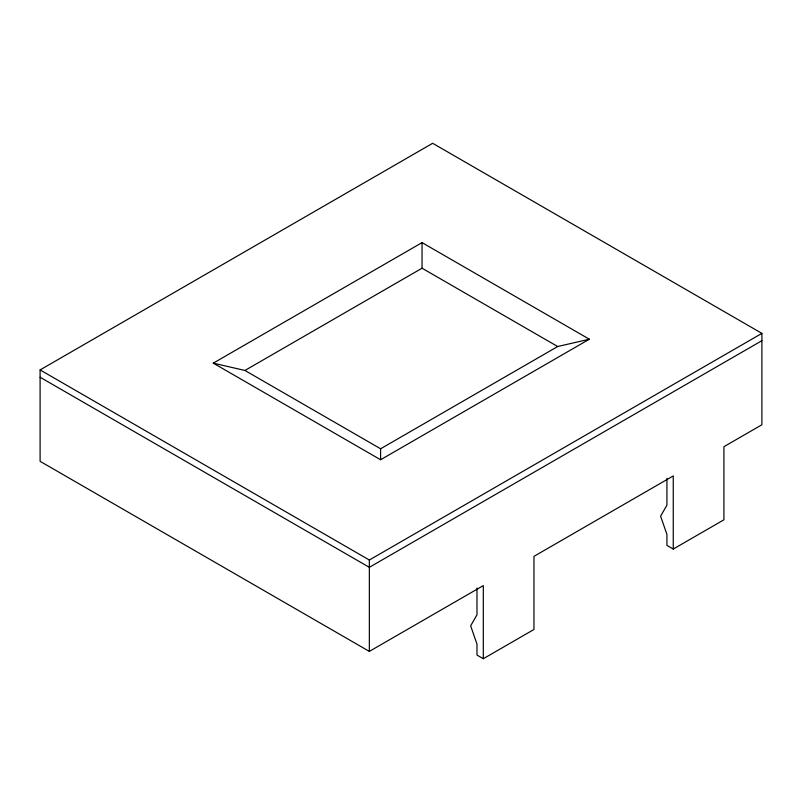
<?xml version="1.0" encoding="UTF-8"?>
<svg xmlns="http://www.w3.org/2000/svg" width="802" height="802" viewBox="0 0 802 802"><rect width="100%" height="100%" fill="white"/><g stroke="black" fill="none" stroke-linecap="round" stroke-linejoin="round"><path stroke-width="1.2" d="M476.979 588.036L476.979 614.843L470.644 625.811L476.979 644.096L476.979 655.064L483.315 658.713L483.315 585.6L369.341 651.404L40.1 461.32L40.1 369.922L432.659 143.287L761.9 333.371L761.9 424.759L723.915 446.694L723.915 519.806L673.259 549.049L666.923 545.39L666.923 534.423L660.597 516.147L666.923 505.18L666.923 478.373M213.272 363.146L422.042 242.615L589.35 339.216L380.589 459.747L213.272 363.146L244.931 370.464L380.589 448.779L557.691 346.524L589.35 339.216M244.931 370.464L422.042 268.209L557.691 346.524M40.1 369.922L369.341 560.017L761.9 333.371M761.9 340.68L369.341 567.325L40.1 377.241M483.315 658.713L533.962 629.47L533.962 556.357L673.259 475.937L673.259 549.049M422.042 242.615L422.042 268.209M380.589 448.779L380.589 459.747M369.341 560.017L369.341 651.404"/></g></svg>
